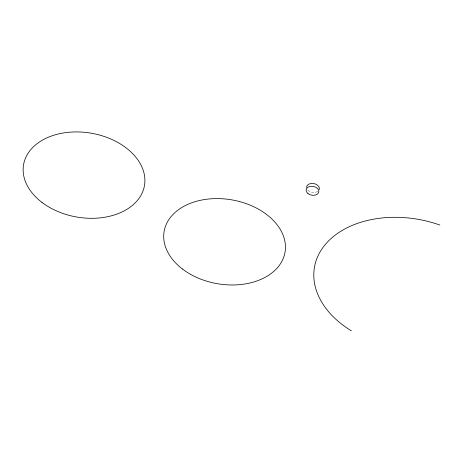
<?xml version="1.0" encoding="UTF-8"?>
<svg xmlns="http://www.w3.org/2000/svg" width="463" height="463" viewBox="0 0 463 463"><rect width="100%" height="100%" fill="white"/><g stroke="black" fill="none" stroke-linecap="round" stroke-linejoin="round"><path stroke-width="0.35" stroke-dasharray="2.31 1.74" d="M317.618 191.491A6.459 4.48 9.8 0 1 307.507 189.824"/><path stroke-width="0.69" d="M351.388 330.848A93.584 64.889 9.8 0 1 325.229 244.568A93.584 64.889 9.8 0 1 439.85 225.059M306.581 187.498A6.459 4.48 9.8 0 1 313.683 183.539A6.459 4.48 9.8 0 1 319.21 189.587M182.491 269.038A61.342 42.538 9.8 0 0 283.715 257.191A61.342 42.538 9.8 0 0 207.517 199.136A61.342 42.538 9.8 0 0 182.491 269.038M41.93 202.366A61.342 42.538 9.8 0 0 143.154 190.519A61.342 42.538 9.8 0 0 66.961 132.464A61.342 42.538 9.8 0 0 41.93 202.366M308.069 193.656A6.459 4.48 9.8 0 0 318.723 192.405A6.459 4.48 9.8 0 0 310.702 186.294A6.459 4.48 9.8 0 0 308.069 193.656"/></g></svg>
